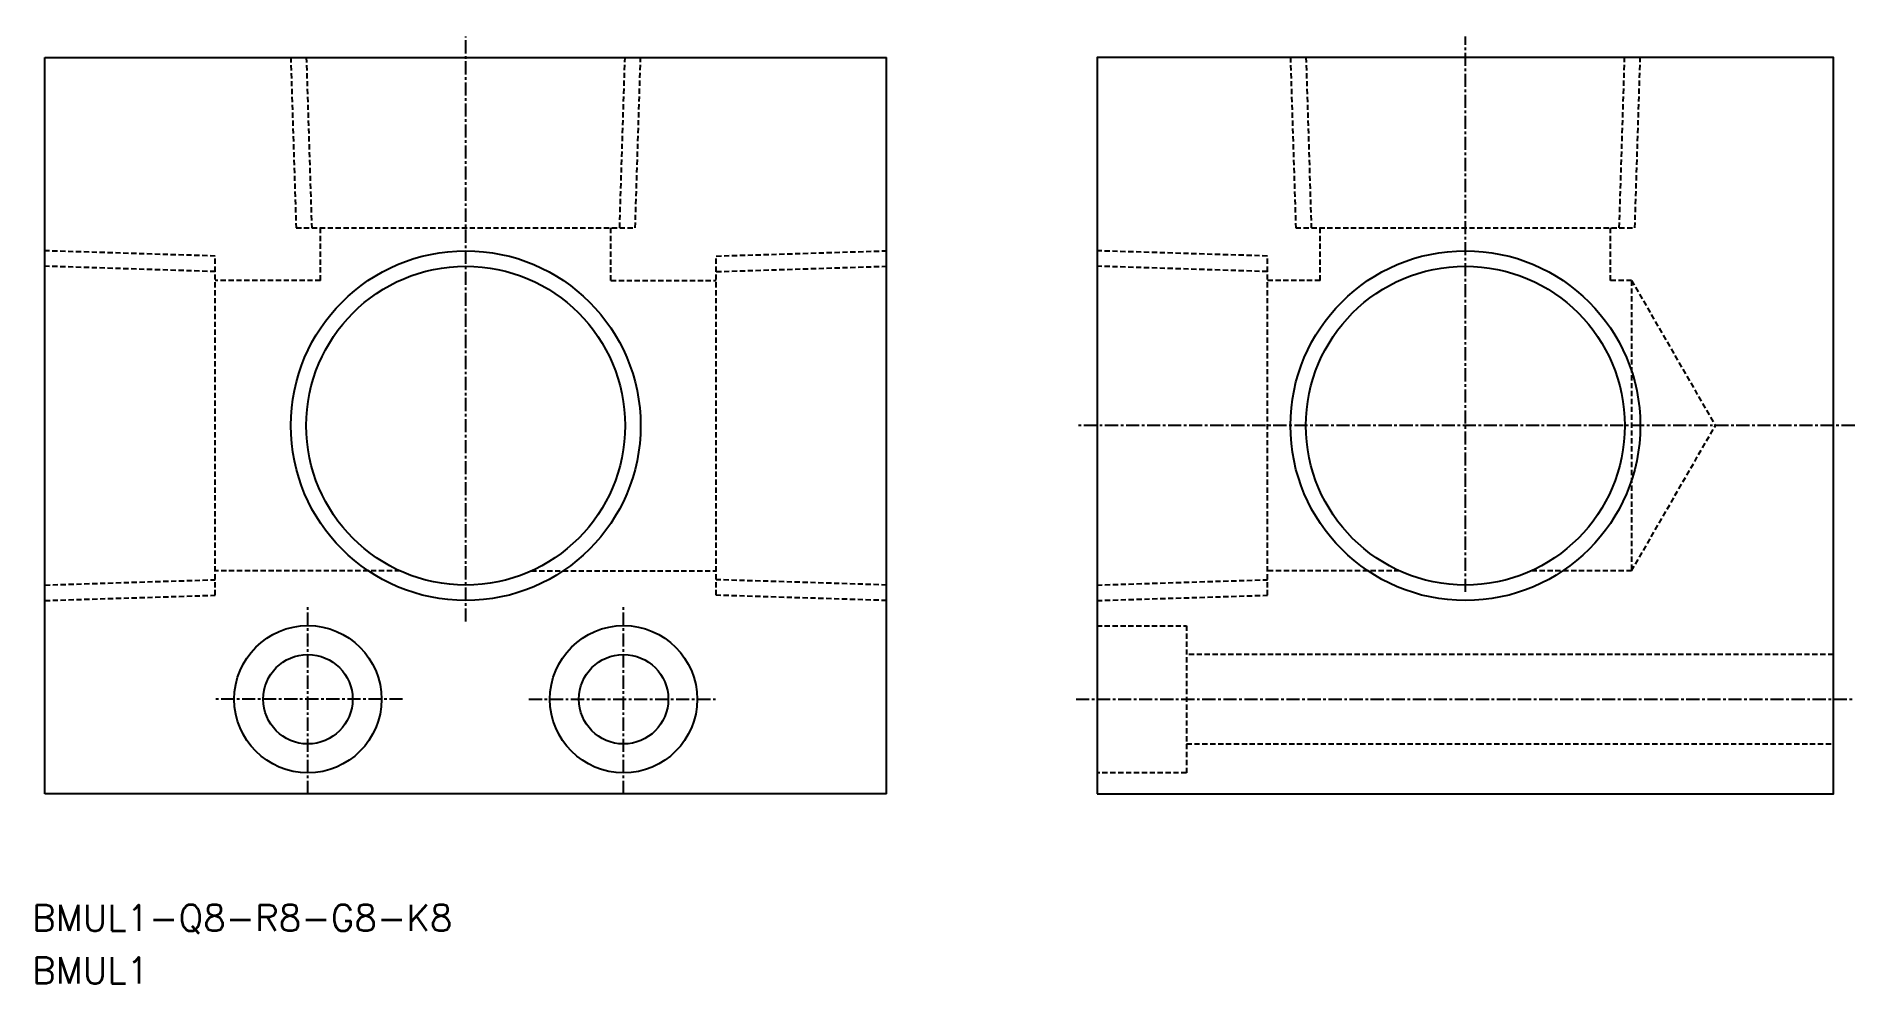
# Model space of a CAD drawing. Extents: x 67 to 240, y 52 to 142.
import ezdxf
from ezdxf.enums import TextEntityAlignment as Align

# ---------------------------------------------------------------- set-up
doc = ezdxf.new("R2010")
doc.units = 0
doc.linetypes.add('CENTER', pattern=[2, 1.25, -0.25, 0.25, -0.25])
doc.linetypes.add('DASHED', pattern=[0.75, 0.5, -0.25])
doc.layers.get('0').update_dxf_attribs({"linetype": 'CONTINUOUS'})
doc.layers.add('CENTER', color=1, linetype='CENTER')
doc.styles.get("Standard").update_dxf_attribs({"font": 'txt.shx', "bigfont": 'extfont.shx'})

msp = doc.modelspace()

# ---------------------------------------------------------------- linework, layer by layer
at = {"color": 7, "linetype": 'CONTINUOUS'}
for p, q in [((68.14, 70), (68.14, 140)), ((68.14, 140), (148.14, 140)), ((148.14, 70), (148.14, 140)), ((148.14, 70), (68.14, 70))]:
    msp.add_line(p, q, dxfattribs=at)
at = {"color": 3, "linetype": 'DASHED'}
for p, q in [((91.51, 140), (92.02, 123.8)), ((92.99, 140), (93.5, 123.8)), ((122.77, 123.8), (123.28, 140)), ((124.25, 123.8), (124.76, 140)), ((186.51, 140), (187.02, 123.8)), ((187.99, 140), (188.5, 123.8)), ((217.77, 123.8), (218.28, 140)), ((219.25, 123.8), (219.76, 140)), ((92.02, 123.8), (124.25, 123.8)), ((94.34, 118.8), (94.34, 123.8)), ((121.94, 118.8), (121.94, 123.8)), ((187.02, 123.8), (219.25, 123.8)), ((189.34, 118.8), (189.34, 123.8)), ((216.94, 118.8), (216.94, 123.8)), ((84.34, 121.12), (68.14, 121.62)), ((84.34, 88.88), (84.34, 121.12)), ((131.94, 121.12), (148.14, 121.62)), ((131.94, 88.88), (131.94, 121.12)), ((184.34, 121.12), (168.14, 121.62)), ((184.34, 88.88), (184.34, 121.12)), ((84.34, 119.64), (68.14, 120.15)), ((131.94, 119.64), (148.14, 120.15)), ((184.34, 119.64), (168.14, 120.15)), ((94.34, 118.8), (84.34, 118.8)), ((121.94, 118.8), (131.94, 118.8)), ((189.34, 118.8), (184.34, 118.8)), ((218.94, 118.8), (216.94, 118.8)), ((218.94, 118.8), (218.94, 91.2)), ((218.94, 118.8), (226.9, 105)), ((218.94, 91.2), (226.9, 105)), ((68.14, 89.85), (84.34, 90.36)), ((101.89, 91.2), (84.34, 91.2)), ((114.38, 91.2), (131.94, 91.2)), ((148.14, 89.85), (131.94, 90.36)), ((168.14, 89.85), (184.34, 90.36)), ((196.89, 91.2), (184.34, 91.2)), ((218.94, 91.2), (209.38, 91.2)), ((68.14, 88.38), (84.34, 88.88)), ((148.14, 88.38), (131.94, 88.88)), ((168.14, 88.38), (184.34, 88.88)), ((168.11, 85.99), (176.64, 85.99)), ((176.64, 85.99), (176.64, 72)), ((238.11, 83.25), (176.64, 83.25)), ((176.64, 74.75), (238.11, 74.75)), ((176.64, 72), (168.11, 72))]:
    msp.add_line(p, q, dxfattribs=at)
at = {"color": 7, "linetype": 'CONTINUOUS'}
msp.add_lwpolyline([(168.14, 70), (238.14, 70), (238.14, 140), (168.14, 140)], close=True, dxfattribs=at)
at = {"color": 3, "linetype": 'CONTINUOUS'}
for centre in [(108.14, 105), (203.14, 105)]:
    msp.add_circle(centre, 16.62, dxfattribs=at)
at = {"color": 7, "linetype": 'CONTINUOUS'}
for centre, radius in [((108.14, 105), 15.15), ((203.14, 105), 15.15), ((93.14, 79), 7), ((123.14, 79), 7), ((93.14, 79), 4.25), ((123.14, 79), 4.25)]:
    msp.add_circle(centre, radius, dxfattribs=at)
at = {"layer": 'CENTER', "color": 1, "linetype": 'CENTER'}
for p, q in [((108.14, 86.38), (108.14, 142)), ((203.14, 89.2), (203.14, 142)), ((240.14, 105), (166.14, 105)), ((93.14, 70), (93.14, 88)), ((123.14, 70), (123.14, 88)), ((102.14, 79), (84.14, 79)), ((114.14, 79), (132.14, 79)), ((166.14, 79), (240.14, 79))]:
    msp.add_line(p, q, dxfattribs=at)

# ---------------------------------------------------------------- texts
at = {"color": 7, "linetype": 'CONTINUOUS'}
for s, p in [('BMUL1-Q8-R8-G8-K8', (66.91, 58.22)), ('BMUL1', (66.91, 53.22))]:
    msp.add_text(s, height=2.5, dxfattribs=at).set_placement(p, align=Align.MIDDLE_LEFT)

doc.saveas('drawing.dxf')
